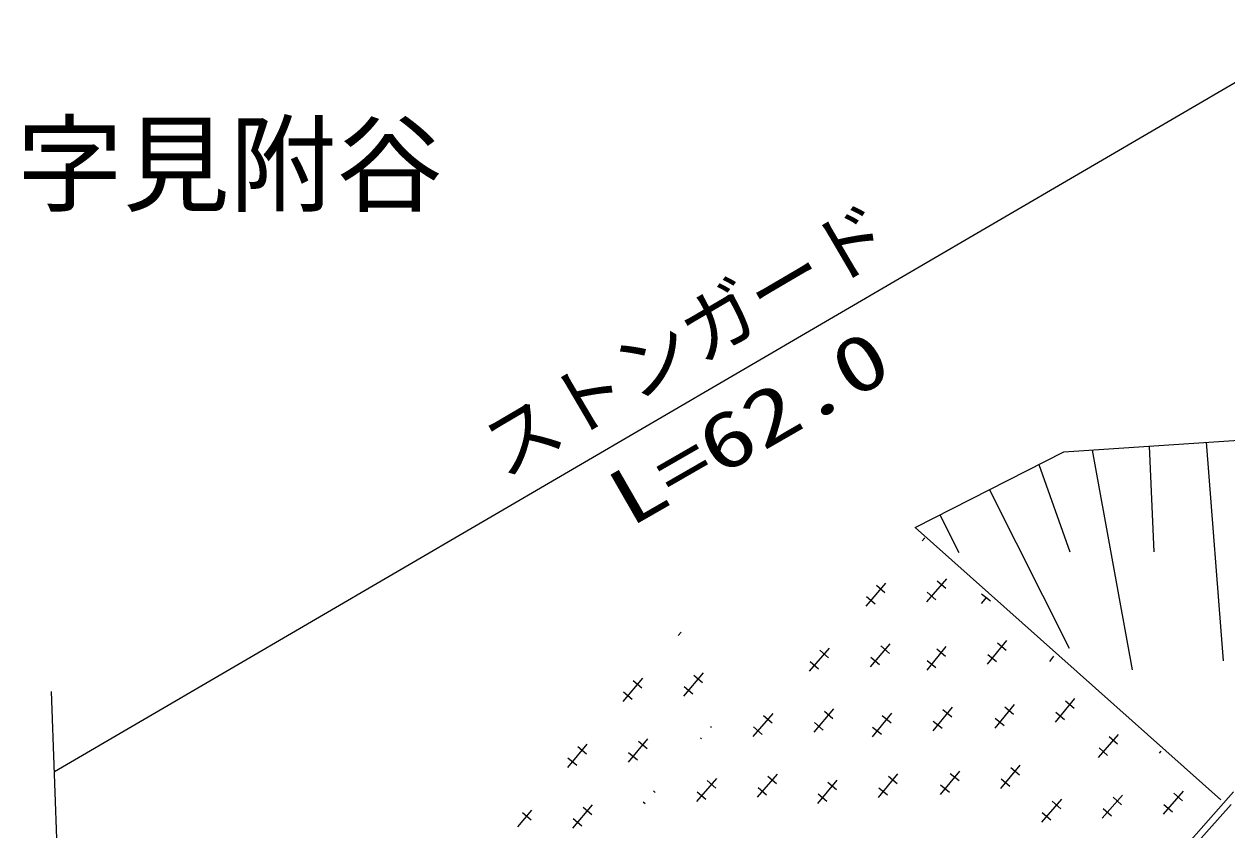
# Model space of a CAD drawing. Units: millimetres, scale not verified. Extents: x 83137 to 723137, y -7377 to 352623.
# Drawn here: x 131863 to 171369, y 258136 to 284597 of the extents above; entities that cross this region are included whole.
import ezdxf
from ezdxf.enums import TextEntityAlignment as Align

# ---------------------------------------------------------------- set-up
doc = ezdxf.new("R2010")
doc.units = ezdxf.units.MM
doc.header["$LTSCALE"] = 1000
doc.layers.add('S-BGD', color=1, linetype='Continuous', lineweight=13)
doc.layers.add('S-BGD-HTXT', color=6, linetype='Continuous', lineweight=13)
doc.styles.add('ＭＳ ゴシック', font='')
doc.styles.get('ＭＳ ゴシック').set_extended_font_data('MS Gothic')

msp = doc.modelspace()

# ---------------------------------------------------------------- linework, layer by layer
at = {"layer": 'S-BGD'}
for p, q in [((166007, 270547), (180991, 271560)), ((168816, 270737), (168971, 267266)), ((170689, 270864), (171242, 263687)), ((161126, 268065), (166007, 270547)), ((166943, 270611), (168255, 263391)), ((165193, 270134), (166207, 267266)), ((163567, 269306), (166182, 264106)), ((161940, 268479), (162567, 267245)), ((171166, 259122), (161126, 268065)), ((161444, 267725), (161355, 267623)), ((162153, 266384), (161498, 265628)), ((161849, 266316), (162133, 266070)), ((160158, 266240), (159504, 265484)), ((159855, 266172), (160138, 265927)), ((161806, 265692), (161522, 265938)), ((163603, 265643), (163313, 265880)), ((159811, 265549), (159527, 265794)), ((163467, 265775), (163298, 265569)), ((153440, 264630), (153345, 264517)), ((164130, 264353), (163497, 263579)), ((158307, 264102), (157652, 263346)), ((158003, 264034), (158287, 263789)), ((160302, 264246), (159647, 263490)), ((159998, 264178), (160282, 263932)), ((162140, 264154), (161507, 263380)), ((161839, 264078), (162129, 263840)), ((163829, 264277), (164119, 264040)), ((157959, 263411), (157676, 263656)), ((159954, 263554), (159671, 263800)), ((161813, 263453), (161522, 263691)), ((163803, 263652), (163512, 263890)), ((165676, 263838), (165536, 263667)), ((152169, 263116), (151526, 262351)), ((154161, 263290), (153518, 262524)), ((153859, 263217), (154146, 262976)), ((151866, 263044), (152154, 262803)), ((153824, 262593), (153537, 262834)), ((151832, 262420), (151545, 262661)), ((166366, 262450), (165731, 261677)), ((166064, 262374), (166354, 262136)), ((156455, 261964), (155801, 261208)), ((158450, 262107), (157796, 261351)), ((158147, 262039), (158430, 261794)), ((160350, 261965), (159717, 261191)), ((162340, 262164), (161707, 261390)), ((162038, 262088), (162329, 261850)), ((164376, 262254), (163741, 261481)), ((164074, 262178), (164364, 261940)), ((166037, 261750), (165747, 261988)), ((154412, 261532), (154440, 261507)), ((156152, 261896), (156435, 261650)), ((158103, 261416), (157819, 261661)), ((160048, 261888), (160338, 261651)), ((162012, 261463), (161722, 261701)), ((164047, 261554), (163757, 261792)), ((154113, 261129), (154080, 261158)), ((156108, 261272), (155824, 261518)), ((160022, 261264), (159732, 261501)), ((167801, 261271), (167142, 260519)), ((167497, 261205), (167779, 260958)), ((150350, 260951), (149706, 260185)), ((150047, 260878), (150334, 260637)), ((152342, 261124), (151699, 260358)), ((152040, 261052), (152327, 260810)), ((167450, 260582), (167168, 260829)), ((150013, 260254), (149726, 260495)), ((152005, 260428), (151718, 260669)), ((169199, 260720), (169138, 260651)), ((156599, 259969), (155944, 259213)), ((160549, 259975), (159916, 259201)), ((162581, 260068), (161946, 259295)), ((162279, 259992), (162569, 259754)), ((164571, 260264), (163937, 259491)), ((164270, 260188), (164560, 259950)), ((154604, 259826), (153949, 259070)), ((154300, 259758), (154584, 259512)), ((156295, 259901), (156579, 259656)), ((158559, 259775), (157926, 259001)), ((158257, 259699), (158548, 259461)), ((160248, 259898), (160538, 259661)), ((162252, 259368), (161962, 259606)), ((164242, 259564), (163952, 259801)), ((152532, 259418), (152589, 259369)), ((154257, 259134), (153973, 259380)), ((156251, 259278), (155968, 259523)), ((158231, 259074), (157941, 259312)), ((160221, 259274), (159931, 259511)), ((166894, 254088), (171581, 259390)), ((167933, 259275), (167274, 258523)), ((167629, 259209), (167911, 258962)), ((169929, 259407), (169270, 258655)), ((169625, 259341), (169907, 259094)), ((148530, 258785), (148072, 258240)), ((150523, 258958), (149880, 258193)), ((150220, 258886), (150508, 258645)), ((152262, 258991), (152200, 259044)), ((154471, 239871), (171503, 258969)), ((165937, 259143), (165278, 258391)), ((165633, 259077), (165915, 258830)), ((167582, 258586), (167300, 258833)), ((169577, 258718), (169295, 258965)), ((148228, 258713), (148515, 258471)), ((150186, 258262), (149899, 258503)), ((165586, 258454), (165304, 258701))]:
    msp.add_line(p, q, dxfattribs=at)
at = {"layer": 'S-BGD-HTXT'}
for p, q in [((132857, 260058), (174910, 284597)), ((133189, 251011), (132761, 262682))]:
    msp.add_line(p, q, dxfattribs=at)

# ---------------------------------------------------------------- texts
at = {"layer": 'S-BGD', "style": 'ＭＳ ゴシック'}
msp.add_text('字見附谷', height=2566, dxfattribs=at).set_placement((131614, 277939), align=Align.BOTTOM_LEFT)
at = {"layer": 'S-BGD-HTXT', "style": 'ＭＳ ゴシック'}
msp.add_text('ストンガード', height=1833, rotation=30.4, dxfattribs=at).set_placement((147882, 269174), align=Align.BOTTOM_LEFT)
at = {"layer": 'S-BGD-HTXT', "style": 'ＭＳ ゴシック', "width": 1.35}
msp.add_text('L=62.0', height=1833, rotation=29.9, dxfattribs=at).set_placement((152024, 267568), align=Align.BOTTOM_LEFT)

doc.saveas('drawing.dxf')
